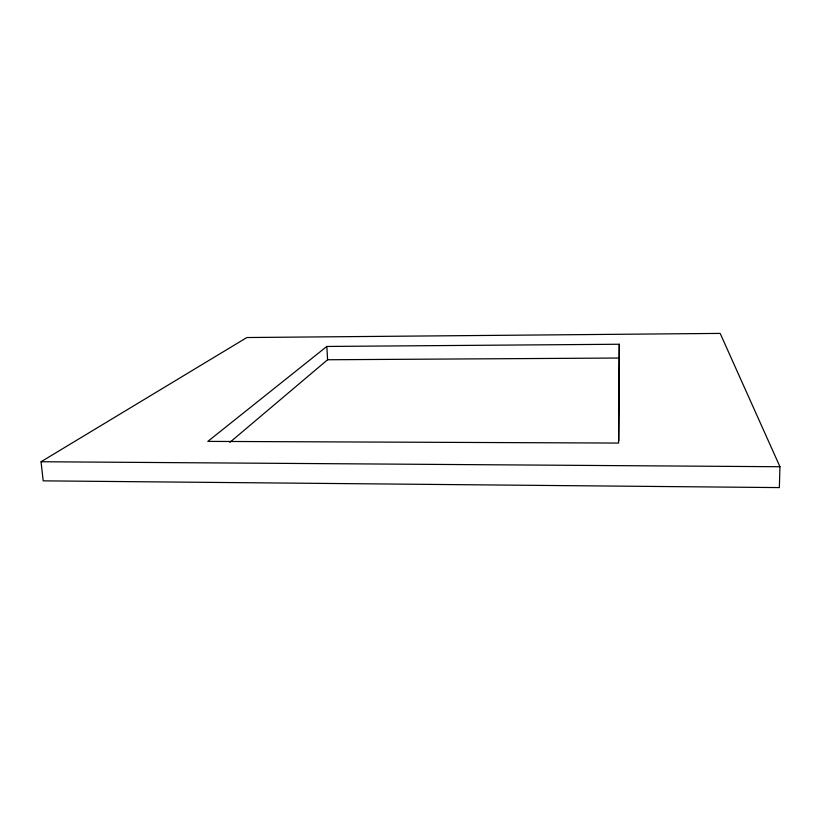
<?xml version="1.0" encoding="UTF-8"?>
<svg xmlns="http://www.w3.org/2000/svg" width="821" height="821" viewBox="0 0 821 821"><rect width="100%" height="100%" fill="white"/><g stroke="black" fill="none" stroke-linecap="round" stroke-linejoin="round"><path stroke-width="1.23" d="M618.788 440.713L619.27 344.245L326.83 346.452L207.836 441.39L618.603 443.063L619.27 344.245M779.95 466.728L779.355 487.592L43.195 480.849L41.05 461.741L246.875 337.534L720.181 333.408L779.95 466.728L41.05 461.741M229.839 442.386L327.589 359.752L619.301 358.028M326.83 346.452L327.589 359.752"/></g></svg>
